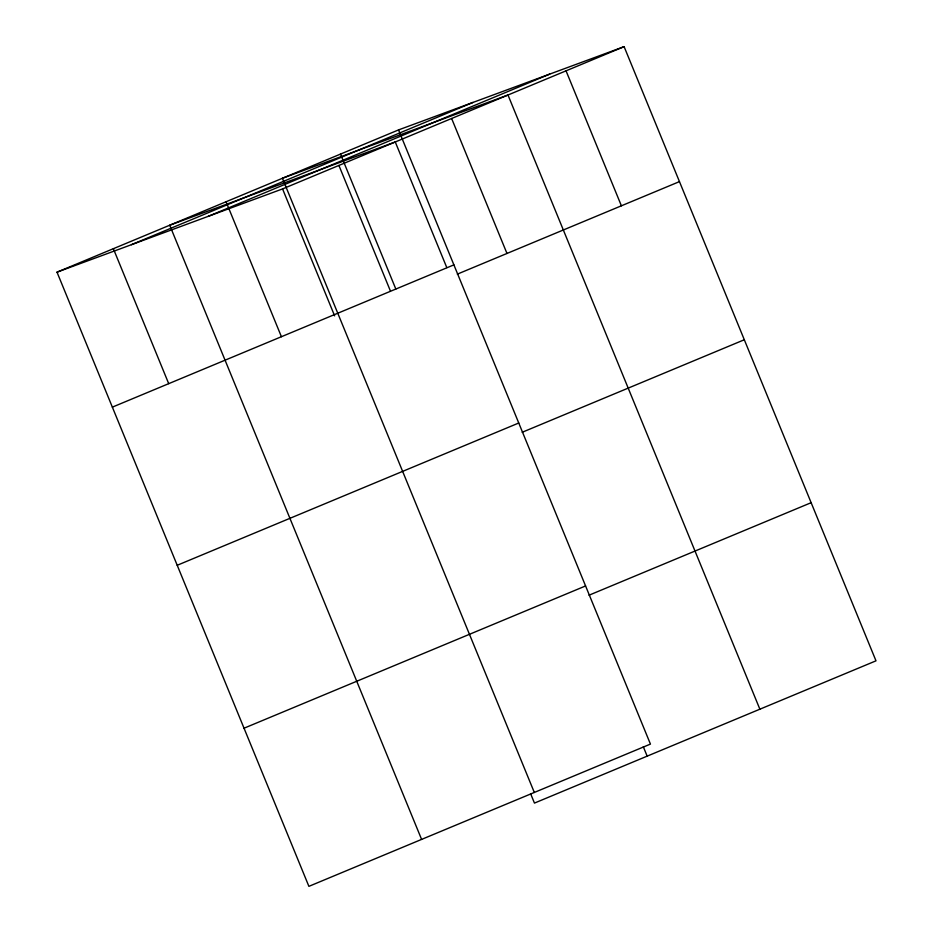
<?xml version="1.0" encoding="UTF-8"?>
<svg xmlns="http://www.w3.org/2000/svg" width="933" height="933" viewBox="0 0 933 933"><rect width="100%" height="100%" fill="white"/><g stroke="black" fill="none" stroke-linecap="round" stroke-linejoin="round"><path stroke-width="1.4" d="M398.543 129.909L650.441 744.091L308.893 886.35L57.006 272.168L398.543 129.909L624.107 46.65L875.994 660.832L534.457 803.091L530.609 793.715M131.436 244.691L472.984 102.432M208.129 216.386L549.665 74.127M57.006 272.168L282.559 188.909L624.107 46.65M112.357 407.138L453.893 264.867M457.333 274.139L679.457 181.62M177.212 565.281L518.76 423.011M522.188 432.282L744.312 339.752M244.038 728.207L585.574 585.947M589.015 595.207L811.139 502.689M566.039 70.838L621.39 205.796M759.87 709.197L507.984 95.014L282.419 178.273L534.317 792.455M451.63 118.491L506.981 253.461M446.79 267.573L395.265 141.968L169.713 225.226L421.599 839.408M643.315 746.762L647.164 756.15M340.487 154.097L395.837 289.055M338.912 165.444L390.437 291.049M282.559 188.909L334.632 315.867M226.066 201.75L281.416 336.72M113.36 248.691L168.71 383.661"/></g></svg>
